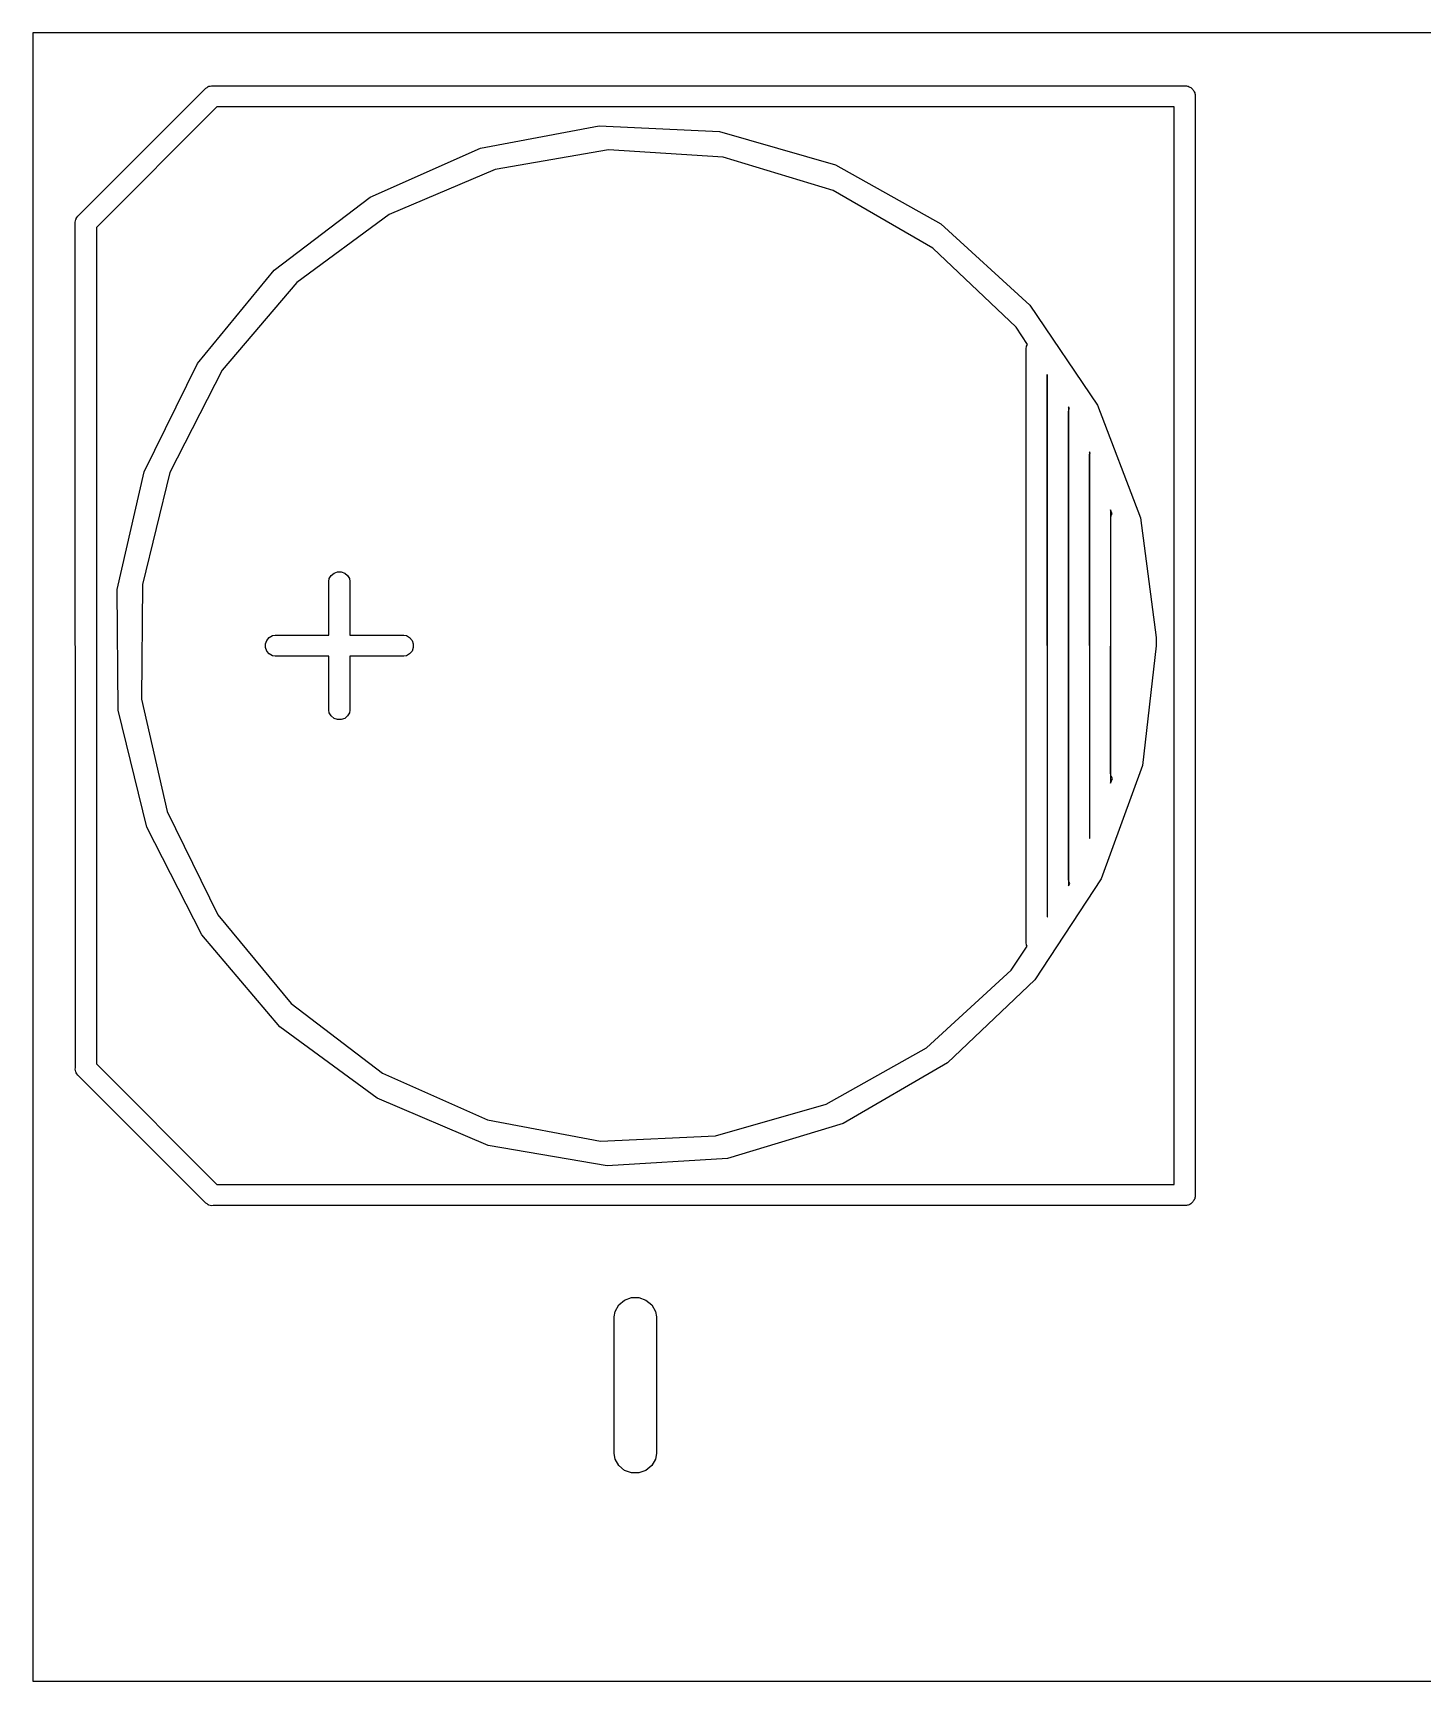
# Model space of a CAD drawing. Extents: x 51 to 149, y -134 to -32.
# Drawn here: x 101.79 to 110.14, y -53.21 to -43.31 of the extents above; entities that cross this region are included whole.
import ezdxf

# ---------------------------------------------------------------- set-up
doc = ezdxf.new("R2010")
doc.units = 0
doc.header["$MEASUREMENT"] = 0
doc.layers.add('BLACK', color=7, linetype='CONTINUOUS')

msp = doc.modelspace()

# ---------------------------------------------------------------- linework, layer by layer
at = {"layer": 'BLACK', "linetype": 'CONTINUOUS'}
for p, q in [((101.79, -43.307), (101.79, -53.213)), ((121.73, -43.307), (101.79, -43.307)), ((102.065, -44.4031), (102.823, -43.6451)), ((102.823, -43.6451), (102.829, -43.6386)), ((102.829, -43.6386), (102.836, -43.6344)), ((102.836, -43.6344), (102.843, -43.6296)), ((102.843, -43.6296), (102.845, -43.6288)), ((102.845, -43.6288), (102.848, -43.6274)), ((102.848, -43.6274), (102.856, -43.6259)), ((102.856, -43.6259), (102.864, -43.6238)), ((102.864, -43.6238), (102.873, -43.6245)), ((102.873, -43.6245), (108.718, -43.6245)), ((108.718, -43.6245), (108.718, -43.6245)), ((108.718, -43.6245), (108.723, -43.6245)), ((108.723, -43.6245), (108.728, -43.6264)), ((108.728, -43.6264), (108.734, -43.6274)), ((108.734, -43.6274), (108.739, -43.6302)), ((108.739, -43.6302), (108.744, -43.6322)), ((108.744, -43.6322), (108.749, -43.6358)), ((108.749, -43.6358), (108.753, -43.6386)), ((108.753, -43.6386), (108.757, -43.6429)), ((108.757, -43.6429), (108.761, -43.6466)), ((108.761, -43.6466), (108.764, -43.6514)), ((108.764, -43.6514), (108.768, -43.6558)), ((108.768, -43.6558), (108.77, -43.6611)), ((108.77, -43.6611), (108.773, -43.6659)), ((108.773, -43.6659), (108.774, -43.6715)), ((108.774, -43.6715), (108.775, -43.6768)), ((108.775, -43.6768), (108.775, -43.6824)), ((108.775, -43.6824), (108.775, -43.6824)), ((108.775, -43.6824), (108.775, -50.2976)), ((102.896, -43.7515), (102.171, -44.4763)), ((108.649, -43.7515), (102.896, -43.7515)), ((108.648, -50.2285), (108.649, -43.7515)), ((104.479, -44.0002), (105.192, -43.8661)), ((105.192, -43.8661), (105.916, -43.8997)), ((105.916, -43.8997), (106.613, -44.099)), ((103.816, -44.2946), (104.479, -44.0002)), ((105.249, -44.0099), (104.567, -44.1269)), ((105.939, -44.0527), (105.249, -44.0099)), ((106.6, -44.253), (105.939, -44.0527)), ((104.567, -44.1269), (103.931, -44.3976)), ((106.613, -44.099), (107.246, -44.4534)), ((107.198, -44.6002), (106.6, -44.253)), ((103.239, -44.7336), (103.816, -44.2946)), ((102.044, -44.4444), (102.046, -44.4362)), ((102.044, -44.4528), (102.044, -44.4444)), ((102.045, -49.5272), (102.044, -44.4528)), ((102.046, -44.4362), (102.047, -44.4279)), ((102.047, -44.4279), (102.049, -44.4255)), ((102.049, -44.4255), (102.05, -44.4228)), ((102.05, -44.4228), (102.054, -44.4159)), ((102.054, -44.4159), (102.059, -44.4086)), ((102.059, -44.4086), (102.065, -44.4031)), ((102.171, -44.4763), (102.171, -49.5037)), ((103.931, -44.3976), (103.375, -44.8073)), ((107.246, -44.4534), (107.781, -44.9438)), ((107.7, -45.0756), (107.198, -44.6002)), ((102.778, -45.2936), (103.239, -44.7336)), ((103.375, -44.8073), (102.927, -45.3341)), ((107.781, -44.9438), (108.188, -45.544)), ((107.768, -45.1801), (107.7, -45.0756)), ((107.759, -48.7736), (107.76, -45.2064)), ((107.76, -45.2064), (107.762, -45.1899)), ((107.762, -45.1899), (107.768, -45.1801)), ((102.458, -45.9447), (102.778, -45.2936)), ((102.927, -45.3341), (102.613, -45.9497)), ((107.887, -48.6199), (107.886, -45.3607)), ((107.886, -45.3607), (107.886, -48.6199)), ((108.02, -45.5645), (108.013, -45.5544)), ((108.013, -45.5544), (108.013, -48.4326)), ((108.016, -45.5709), (108.02, -45.5645)), ((108.188, -45.544), (108.446, -46.2218)), ((108.013, -48.3926), (108.014, -45.5874)), ((108.014, -45.5874), (108.016, -45.5709)), ((108.143, -45.8298), (108.14, -45.8242)), ((108.14, -45.8242), (108.14, -48.1496)), ((108.14, -45.8414), (108.143, -45.8298)), ((108.141, -48.1386), (108.14, -45.8414)), ((102.297, -46.6518), (102.458, -45.9447)), ((102.613, -45.9497), (102.448, -46.6211)), ((108.276, -46.1967), (108.267, -46.1741)), ((108.267, -46.1741), (108.267, -47.8161)), ((108.267, -47.7576), (108.268, -46.2224)), ((108.268, -46.2224), (108.27, -46.2059)), ((108.27, -46.2059), (108.276, -46.1967)), ((108.446, -46.2218), (108.541, -46.9408)), ((103.583, -46.5676), (103.6, -46.5532)), ((103.6, -46.5532), (103.621, -46.5455)), ((103.621, -46.5455), (103.643, -46.5455)), ((103.643, -46.5455), (103.664, -46.5532)), ((103.664, -46.5532), (103.681, -46.5676)), ((102.303, -47.3771), (102.297, -46.6518)), ((102.448, -46.6211), (102.443, -47.3123)), ((103.569, -46.6034), (103.571, -46.5869)), ((103.569, -46.9265), (103.569, -46.6034)), ((103.571, -46.5869), (103.583, -46.5676)), ((103.681, -46.5676), (103.693, -46.5869)), ((103.693, -46.5869), (103.695, -46.6034)), ((103.695, -46.6034), (103.695, -46.9265)), ((103.195, -46.9578), (103.21, -46.9406)), ((103.21, -46.9406), (103.229, -46.9294)), ((103.229, -46.9294), (103.245, -46.9265)), ((103.245, -46.9265), (103.569, -46.9265)), ((103.695, -46.9265), (104.019, -46.9265)), ((104.019, -46.9265), (104.035, -46.9294)), ((104.035, -46.9294), (104.054, -46.9406)), ((104.054, -46.9406), (104.069, -46.9578)), ((108.541, -46.9408), (108.541, -46.99)), ((103.188, -46.9788), (103.195, -46.9578)), ((103.188, -47.0012), (103.188, -46.9788)), ((103.195, -47.0222), (103.188, -47.0012)), ((103.21, -47.0394), (103.195, -47.0222)), ((103.229, -47.0506), (103.21, -47.0394)), ((103.245, -47.0535), (103.229, -47.0506)), ((104.035, -47.0506), (104.019, -47.0535)), ((104.054, -47.0394), (104.035, -47.0506)), ((104.069, -47.0222), (104.054, -47.0394)), ((104.069, -46.9578), (104.076, -46.9788)), ((104.076, -47.0012), (104.069, -47.0222)), ((104.076, -46.9788), (104.076, -47.0012)), ((108.541, -46.99), (108.458, -47.7104)), ((103.569, -47.0535), (103.245, -47.0535)), ((103.569, -47.3766), (103.569, -47.0535)), ((104.019, -47.0535), (103.695, -47.0535)), ((103.695, -47.0535), (103.695, -47.3766)), ((102.443, -47.3123), (102.597, -47.9862)), ((102.475, -48.0816), (102.303, -47.3771)), ((103.571, -47.3931), (103.569, -47.3766)), ((103.583, -47.4124), (103.571, -47.3931)), ((103.6, -47.4268), (103.583, -47.4124)), ((103.621, -47.4345), (103.6, -47.4268)), ((103.643, -47.4345), (103.621, -47.4345)), ((103.664, -47.4268), (103.643, -47.4345)), ((103.681, -47.4124), (103.664, -47.4268)), ((103.693, -47.3931), (103.681, -47.4124)), ((103.695, -47.3766), (103.693, -47.3931)), ((108.458, -47.7104), (108.21, -48.3922)), ((108.27, -47.7741), (108.267, -47.7576)), ((108.267, -47.8161), (108.278, -47.7877)), ((108.278, -47.7877), (108.27, -47.7741)), ((102.597, -47.9862), (102.901, -48.6067)), ((102.805, -48.7275), (102.475, -48.0816)), ((108.142, -48.1461), (108.141, -48.1386)), ((108.14, -48.1496), (108.142, -48.1461)), ((108.21, -48.3922), (107.812, -48.9987)), ((108.016, -48.4091), (108.013, -48.3926)), ((108.013, -48.4326), (108.022, -48.4195)), ((108.022, -48.4195), (108.016, -48.4091)), ((102.901, -48.6067), (103.341, -49.1405)), ((107.886, -48.6199), (107.887, -48.6199)), ((103.274, -49.2802), (102.805, -48.7275)), ((107.669, -48.9401), (107.766, -48.7969)), ((107.762, -48.7901), (107.759, -48.7736)), ((107.766, -48.7969), (107.762, -48.7901)), ((107.16, -49.4076), (107.669, -48.9401)), ((107.812, -48.9987), (107.286, -49.4975)), ((103.341, -49.1405), (103.891, -49.5589)), ((103.858, -49.7101), (103.274, -49.2802)), ((106.557, -49.7453), (107.16, -49.4076)), ((102.044, -49.5356), (102.045, -49.5272)), ((102.171, -49.5037), (102.896, -50.2285)), ((107.286, -49.4975), (106.659, -49.8618)), ((102.046, -49.5438), (102.044, -49.5356)), ((102.047, -49.5521), (102.046, -49.5438)), ((102.049, -49.5545), (102.047, -49.5521)), ((102.05, -49.5572), (102.049, -49.5545)), ((102.054, -49.5642), (102.05, -49.5572)), ((102.059, -49.5714), (102.054, -49.5642)), ((102.065, -49.5769), (102.059, -49.5714)), ((102.823, -50.335), (102.065, -49.5769)), ((103.891, -49.5589), (104.522, -49.8395)), ((104.526, -49.9941), (103.858, -49.7101)), ((105.892, -49.9353), (106.557, -49.7453)), ((104.522, -49.8395), (105.202, -49.9672)), ((106.659, -49.8618), (105.965, -50.072)), ((105.241, -50.1169), (104.526, -49.9941)), ((105.202, -49.9672), (105.892, -49.9353)), ((105.965, -50.072), (105.241, -50.1169)), ((102.896, -50.2285), (108.648, -50.2285)), ((108.77, -50.3189), (108.768, -50.3242)), ((108.773, -50.3141), (108.77, -50.3189)), ((108.774, -50.3085), (108.773, -50.3141)), ((108.775, -50.3032), (108.774, -50.3085)), ((108.775, -50.2976), (108.775, -50.2976)), ((108.775, -50.2976), (108.775, -50.3032)), ((102.829, -50.3414), (102.823, -50.335)), ((102.836, -50.3456), (102.829, -50.3414)), ((102.843, -50.3504), (102.836, -50.3456)), ((102.845, -50.3512), (102.843, -50.3504)), ((102.848, -50.3526), (102.845, -50.3512)), ((102.856, -50.3541), (102.848, -50.3526)), ((102.864, -50.3562), (102.856, -50.3541)), ((102.873, -50.3555), (102.864, -50.3562)), ((108.718, -50.3555), (102.873, -50.3555)), ((108.723, -50.3555), (108.718, -50.3555)), ((108.718, -50.3555), (108.718, -50.3555)), ((108.728, -50.3536), (108.723, -50.3555)), ((108.734, -50.3526), (108.728, -50.3536)), ((108.739, -50.3498), (108.734, -50.3526)), ((108.744, -50.3478), (108.739, -50.3498)), ((108.749, -50.3442), (108.744, -50.3478)), ((108.753, -50.3414), (108.749, -50.3442)), ((108.757, -50.3371), (108.753, -50.3414)), ((108.761, -50.3334), (108.757, -50.3371)), ((108.764, -50.3286), (108.761, -50.3334)), ((108.768, -50.3242), (108.764, -50.3286)), ((105.346, -50.9233), (105.388, -50.908)), ((105.388, -50.908), (105.432, -50.908)), ((105.432, -50.908), (105.474, -50.9233)), ((105.283, -51.0239), (105.289, -50.9909)), ((105.289, -50.9909), (105.311, -50.9521)), ((105.311, -50.9521), (105.346, -50.9233)), ((105.474, -50.9233), (105.509, -50.9521)), ((105.509, -50.9521), (105.531, -50.9909)), ((105.531, -50.9909), (105.537, -51.0239)), ((105.283, -51.8461), (105.283, -51.0239)), ((105.537, -51.0239), (105.537, -51.8461)), ((105.289, -51.8791), (105.283, -51.8461)), ((105.311, -51.9179), (105.289, -51.8791)), ((105.531, -51.8791), (105.509, -51.9179)), ((105.537, -51.8461), (105.531, -51.8791)), ((105.346, -51.9467), (105.311, -51.9179)), ((105.388, -51.962), (105.346, -51.9467)), ((105.432, -51.962), (105.388, -51.962)), ((105.474, -51.9467), (105.432, -51.962)), ((105.509, -51.9179), (105.474, -51.9467)), ((101.79, -53.213), (121.73, -53.213))]:
    msp.add_line(p, q, dxfattribs=at)

doc.saveas('drawing.dxf')
